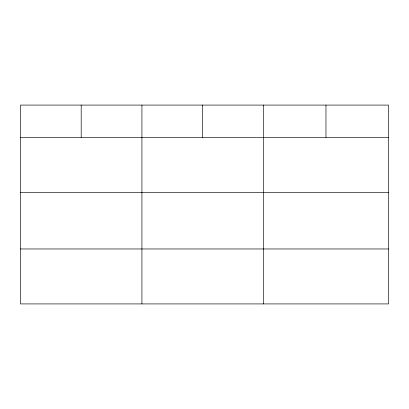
<?xml version="1.0" encoding="UTF-8"?>
<svg xmlns="http://www.w3.org/2000/svg" width="409" height="409" viewBox="0 0 409 409"><rect width="100%" height="100%" fill="white"/><g stroke="black" fill="none" stroke-linecap="round" stroke-linejoin="round"><path stroke-width="0.61" d="M388.55 192.342L388.55 105.082L20.45 105.082L20.45 303.918L388.55 303.918L388.55 192.342L20.45 192.342M20.45 137.388L388.55 137.388M20.45 248.963L388.55 248.963M325.973 105.082L325.973 137.388M263.396 105.082L263.396 303.918M202.659 105.082L202.659 137.388M141.923 105.082L141.923 303.918M81.187 105.082L81.187 137.388"/></g></svg>
